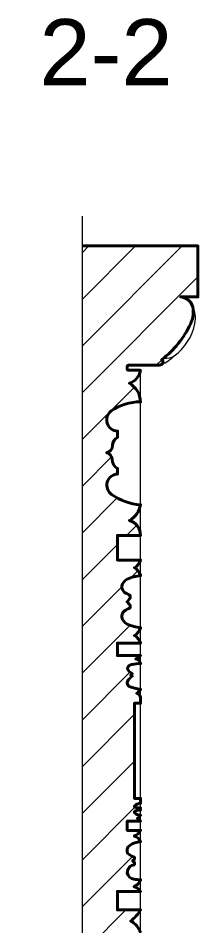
# Model space of a CAD drawing. Header units: millimetres. Extents: x 542654 to 551203, y 315718 to 321804.
# Drawn here: x 550607 to 550709, y 321030 to 321545 of the extents above; entities that cross this region are included whole.
import ezdxf

# ---------------------------------------------------------------- set-up
doc = ezdxf.new("R2010")
doc.units = ezdxf.units.MM
doc.layers.add('cad-block.com', color=250, linetype='Continuous')
doc.styles.get("Standard").update_dxf_attribs({"font": 'arial.ttf'})

msp = doc.modelspace()

# ---------------------------------------------------------------- hatches: boundary and pattern name
at = {"layer": 'cad-block.com', "lineweight": 15, "true_color": 0x000000}
h = msp.add_hatch(dxfattribs=at)
h.set_pattern_fill('ANSI31', color=18, scale=150, style=0)
h.set_pattern_definition([(44.99999999999999, (-1120502.138256861, -80414.64967175142), (-13.25825214724777, 13.25825214724777), [])])
edge = h.paths.add_edge_path()
edge.add_arc((550584.3504260292, 320970.0926529041), 73.95502229558083, 357.0052002403031, 360.0548547488178)
edge.add_line((550658.3054144309, 320970.1634571342), (550675.9722260681, 320970.1634571342))
edge.add_arc((550675.9127285517, 320970.6926895585), 0.5325663465968387, 276.4143893915148, 371.6571436817892)
edge.add_arc((550669.2263021314, 320968.6231170043), 7.529641102220054, 16.80695071801297, 69.09456241036987)
edge.add_arc((550665.7542562721, 320984.6602357391), 10.90815254110749, 304.3750257759915, 353.7082198811187)
edge.add_arc((550693.7541669669, 321089.0707964399), 106.9906842782956, 255.8643213194391, 260.7719713517802, ccw=False)
edge.add_arc((550670.1526748211, 320995.3563434571), 10.34996237813552, 216.5773852310734, 255.8643213185122, ccw=False)
edge.add_arc((550665.8930496876, 320992.1954744851), 5.045671762537282, 96.06334208594109, 216.5773852320097, ccw=False)
edge.add_line((550665.360086122, 320997.2129193899), (550665.360086122, 320999.7200396579))
edge.add_arc((550665.9633958368, 321002.1893913373), 2.541983542097578, 181.5394344345364, 256.2705100893816, ccw=False)
edge.add_arc((550660.751978482, 321002.4096246972), 2.685893128674005, 353.833281087563, 422.5953771010787)
edge.add_arc((550660.0415530253, 321007.333863239), 3.199983106895497, 307.4692902505813, 360.3092227137944)
edge.add_arc((550666.6174316711, 321007.1170263154), 3.38404956152329, 111.8112768792505, 176.033135733443, ccw=False)
edge.add_line((550665.360086122, 321010.2588209623), (550665.360086122, 321012.6474102187))
edge.add_arc((550666.0549633771, 321018.0293825327), 5.426645408332046, 206.3275758656854, 262.6431261533664, ccw=False)
edge.add_arc((550666.1265447617, 321017.2586691722), 5.199433823494164, 125.5418343042582, 198.3398738004441, ccw=False)
edge.add_arc((550680.7884396894, 320994.6594540959), 32.1337990414595, 97.49538104385658, 123.38990675157811, ccw=False)
edge.add_arc((550666.1049586701, 321023.2722651673), 10.98253051168708, 17.1934150065227, 63.6999651774585)
edge.add_arc((550658.501586136, 321049.8851708699), 20.89560015059329, 306.6373907519734, 329.9945105008692)
edge.add_line((550676.5967056087, 321039.4356370562), (550663.4465449535, 321039.4356370562))
edge.add_line((550663.4465449535, 321039.4356370562), (550663.4465449535, 321049.9258704623))
edge.add_line((550663.4465449535, 321049.9258704623), (550676.5967056087, 321049.9258704623))
edge.add_arc((550670.4533917193, 321045.5965836404), 7.515519272145648, 35.17293588976254, 70.31043892871375)
edge.add_arc((550670.2146379425, 321058.8579731616), 6.777590512238742, 294.1316194348937, 340.3292577700721)
edge.add_arc((550675.9861363953, 321073.2471343037), 16.68177355734057, 259.3362988226988, 272.09755002073916, ccw=False)
edge.add_arc((550673.6223257147, 321061.4943635784), 4.696900293588763, 192.7496715798493, 261.14453202071184, ccw=False)
edge.add_arc((550673.593976309, 321060.54289942), 4.553537508313262, 96.02551352694212, 181.0708929651605, ccw=False)
edge.add_line((550673.1159855182, 321065.0712797755), (550673.1159855182, 321066.3382043761))
edge.add_line((550673.1159855182, 321066.3382043762), (550672.120560854, 321067.3336290406))
edge.add_line((550672.120560854, 321067.3336290405), (550673.1380344889, 321068.1558623331))
edge.add_line((550673.1380344889, 321068.1558623331), (550673.1380344889, 321069.3865107623))
edge.add_arc((550675.8931919821, 321078.8065342075), 9.814669353575928, 227.6882762613652, 253.696919036155, ccw=False)
edge.add_arc((550672.547142206, 321073.0732319311), 3.599633766117983, 125.0155850162082, 205.0581400712132, ccw=False)
edge.add_arc((550677.39056456, 321065.7514490611), 12.37751803039542, 93.67731312293228, 123.9300617171049, ccw=False)
edge.add_arc((550671.5157485489, 321076.1767510065), 5.434005937252022, 20.76705275391438, 74.10996327150508)
edge.add_arc((550671.3712447076, 321086.8828707057), 5.717697628762958, 286.5875713015764, 336.0514003648352)
edge.add_line((550676.5967056087, 321084.5619604217), (550669.0412341413, 321084.5619604217))
edge.add_line((550669.0412341413, 321084.5619604217), (550669.0412341413, 321089.8205162173))
edge.add_line((550669.0412341413, 321089.8205162173), (550676.5967056087, 321089.8205162173))
edge.add_arc((550673.8779670793, 321088.6494895878), 2.960209884127008, 23.30271695123269, 71.46404224350766)
edge.add_arc((550673.336011066, 321094.80962041), 3.666764283225544, 293.8563782423939, 332.7799866664015)
edge.add_arc((550676.8207404537, 321098.5004201415), 5.372682176240297, 227.1396559626255, 267.6101370759528, ccw=False)
edge.add_arc((550673.9306605251, 321094.899338169), 0.8355421907023391, 119.3140323037949, 203.799209589595, ccw=False)
edge.add_arc((550677.0287998858, 321083.3143096745), 12.80331216063523, 91.93402145827048, 105.89828809512659, ccw=False)
edge.add_arc((550675.4060413486, 321095.505868311), 1.335310246644808, 26.91537106792831, 71.0281650512888)
edge.add_arc((550675.4849803839, 321098.3002782218), 1.5722776737259, 283.0557037050609, 314.9977850306558)
edge.add_arc((550680.5540556974, 321137.1798597341), 40.18671558445836, 259.7424697774581, 264.34869166367116, ccw=False)
edge.add_arc((550673.7033205406, 321098.1111058872), 0.5652860517589, 146.2648877772601, 237.29536856089112, ccw=False)
edge.add_arc((550677.064594323, 321094.5032513761), 5.482686210287921, 94.89553738804761, 134.3318649878507, ccw=False)
edge.add_line((550676.5967056087, 321099.9659364514), (550676.5967056087, 321102.6882837918))
edge.add_line((550676.5967056087, 321102.6882837918), (550673.1380344889, 321102.6882837918))
edge.add_line((550673.1380344889, 321102.6882837918), (550673.1380344889, 321156.6882837918))
edge.add_line((550673.1380344889, 321156.6882837918), (550676.5967056087, 321156.6882837918))
edge.add_line((550676.5967056087, 321156.6882837918), (550676.5967056087, 321160.0632837918))
edge.add_arc((550673.3900051949, 321159.2249397986), 3.314475553440179, 14.65120711376436, 72.04129795457727)
edge.add_arc((550672.3988238769, 321166.5321316962), 4.616287533505078, 295.8549676847269, 335.4174901868967)
edge.add_arc((550679.2998288274, 321188.1441532442), 23.68715454697425, 247.5134819977756, 263.44726295588936, ccw=False)
edge.add_arc((550671.2978495724, 321168.2514068241), 2.256615430815221, 151.5758768007409, 242.05359129592648, ccw=False)
edge.add_arc((550676.5505445722, 321164.816483744), 8.526999326949834, 123.0271365681242, 148.0757276686352, ccw=False)
edge.add_arc((550670.6776641458, 321171.321374561), 1.384399221349708, 27.73390467980716, 73.40681792728218)
edge.add_arc((550670.6912025728, 321173.8474452608), 1.258631784349136, 287.6591384745234, 344.3243049295098)
edge.add_arc((550675.8127354535, 321180.6563169804), 8.148206230127531, 221.3778015917594, 241.32601864934128, ccw=False)
edge.add_arc((550670.852475187, 321176.4491931226), 1.649704970163769, 134.3829194076269, 225.6170805923731, ccw=False)
edge.add_arc((550672.6376315014, 321174.6251640603), 4.201932445672977, 101.52054973329268, 134.3829194034522, ccw=False)
edge.add_arc((550676.1824356037, 321157.233825355), 21.95085630285257, 88.91861475529828, 101.52054973471422, ccw=False)
edge.add_arc((550673.0980238293, 321178.325994581), 3.601585602651879, 13.72922500914099, 76.54047297562244)
edge.add_arc((550673.2886903042, 321185.5879542105), 3.814670753611848, 279.7746951523745, 330.1328478308733)
edge.add_line((550676.5967056087, 321183.6882837907), (550663.4465449535, 321183.6882837907))
edge.add_line((550663.4465449535, 321183.6882837907), (550663.4465449535, 321190.7902830961))
edge.add_line((550663.4465449535, 321190.7902830961), (550673.1380344889, 321190.7902830961))
edge.add_line((550673.1380344889, 321190.7902830961), (550676.5967056087, 321190.7902830961))
edge.add_arc((550670.2900376336, 321189.2274339902), 6.497427050400336, 13.91803224199955, 64.00282256256025)
edge.add_arc((550668.733826091, 321202.0495151483), 8.25509913431668, 302.2431695514271, 342.2672599391262)
edge.add_arc((550678.8228809045, 321222.5950854154), 23.16709376850305, 244.9476542169076, 264.4858183756661, ccw=False)
edge.add_arc((550671.2626102832, 321206.4206294282), 5.312942476821967, 189.684648364535, 244.9476542182523, ccw=False)
edge.add_arc((550669.8602507083, 321205.9973817143), 3.863623807631764, 126.2861145677229, 186.9950121346272, ccw=False)
edge.add_arc((550702.5846466088, 321149.4934785025), 69.1382976464523, 117.5048323748556, 120.4236815043974, ccw=False)
edge.add_line((550670.6549613402, 321210.8172047436), (550670.6549613402, 321212.472861864))
edge.add_arc((550671.542124375, 321214.2686945801), 2.003016074466131, 208.3758017824542, 243.71007224438432, ccw=False)
edge.add_arc((550667.7266539674, 321212.2077594771), 2.33348803941722, 28.37580178750235, 60.71128904109527)
edge.add_arc((550668.506778313, 321215.4847043586), 1.29329060459021, 286.2288914649666, 346.102455948751)
edge.add_arc((550671.040880522, 321214.8576927375), 1.317229952289777, 107.0363191426645, 166.1024559456145, ccw=False)
edge.add_line((550670.6549613402, 321216.1171216287), (550670.6549613402, 321217.8457859118))
edge.add_arc((550700.040613238, 321274.1290993202), 63.49273899965601, 239.25543522572292, 242.4308314134405, ccw=False)
edge.add_arc((550669.8153865723, 321222.6591969019), 3.819892795455394, 172.8275756860538, 234.2273697810656, ccw=False)
edge.add_arc((550671.2626102832, 321222.2423612271), 5.312942476734473, 115.0523457817477, 170.315351635465, ccw=False)
edge.add_arc((550678.8228809049, 321206.06790524), 23.16709376861358, 95.51418162517291, 115.05234578396619, ccw=False)
edge.add_arc((550668.7338260914, 321226.613475507), 8.255099134070589, 17.73274006276648, 57.75683045062313)
edge.add_arc((550670.2900376336, 321239.4355566652), 6.497427050460974, 295.9971774371023, 346.0819677587479)
edge.add_line((550676.5967056087, 321237.8727075593), (550673.1380344889, 321237.8727075593))
edge.add_line((550673.1380344889, 321237.8727075593), (550663.4465449535, 321237.8772946817))
edge.add_line((550663.4465449535, 321237.8772946817), (550663.4465449535, 321251.889387448))
edge.add_line((550663.4465449535, 321251.889387448), (550676.5967056087, 321251.8903827586))
edge.add_arc((550667.6935291967, 321251.9174531477), 8.903217566077528, 359.825790910027, 432.9997273366877)
edge.add_arc((550664.4193795201, 321271.272629197), 12.33163418170214, 298.4634832237674, 350.9264846980956)
edge.add_arc((550678.406601251, 321300.6052437756), 31.32965529456532, 234.338842339867, 266.68821291245024, ccw=False)
edge.add_arc((550663.8626432887, 321280.3362022914), 6.382496019473589, 93.0395717725068, 234.3388423469823, ccw=False)
edge.add_line((550663.5242072573, 321286.7097190986), (550663.5242072587, 321289.9106972323))
edge.add_arc((550666.6112970676, 321295.2847373563), 6.197614923684426, 180.88148271798, 240.1250071756337, ccw=False)
edge.add_arc((550656.5932687225, 321295.0240554408), 3.824722163772278, 2.477579046385848, 78.06719795340663)
edge.add_arc((550656.2023224793, 321303.1046906625), 4.496630487575486, 285.2369025514493, 356.9823249468627)
edge.add_arc((550666.418030722, 321302.5661479509), 5.733263116601449, 120.3142824813338, 176.9823249475606, ccw=False)
edge.add_line((550663.5242072587, 321307.5155006082), (550663.5242072587, 321311.0733345858))
edge.add_arc((550663.7723410864, 321317.4340768364), 6.365580285806935, 126.24427170133211, 267.7660129433041, ccw=False)
edge.add_arc((550676.1232001677, 321299.7368405562), 27.94516460982499, 89.029128578572, 125.2147520683402, ccw=False)
edge.add_arc((550664.0975577158, 321327.3924510735), 12.50240906465137, 1.308690833197715, 60.27554895419559)
edge.add_arc((550667.4454451365, 321347.0530520849), 9.253461973675215, 287.9459484194959, 349.7178270558959)
edge.add_arc((550676.2941820237, 321345.4244129432), 0.2571569460972753, 354.8535248622975, 448.9509069697278)
edge.add_line((550676.2988903371, 321345.681526783), (550669.5163308887, 321345.681526783))
edge.add_arc((550669.5579252478, 321346.1868850364), 0.5070671108168051, 194.8276462955757, 265.2947805872092, ccw=False)
edge.add_line((550669.0677434622, 321346.0571203568), (550669.0677434622, 321347.8202898874))
edge.add_arc((550669.7117930223, 321347.7940573907), 0.644583570887238, 103.01874957664688, 177.6676002729142, ccw=False)
edge.add_line((550669.5665877478, 321348.4220728427), (550684.0831894954, 321348.4220728427))
edge.add_line((550684.0831894954, 321348.4220728427), (550685.2516925808, 321348.4220728427))
edge.add_arc((550697.7230562447, 321220.3418028828), 128.6860150313676, 94.40188911753768, 95.5614418862557, ccw=False)
edge.add_arc((550687.7533538224, 321350.2900878311), 1.64448589742857, 273.2351858098265, 414.6967141711389)
edge.add_arc((550654.4263520369, 321396.0397641333), 56.09788348828076, 307.6638453163041, 334.4503047835618)
edge.add_arc((550690.6623551626, 321378.7174818383), 15.93435044613414, 334.4503047837355, 365.0963050888723)
edge.add_arc((550698.7492189344, 321379.4386895429), 7.815390770268007, 5.096305088746037, 85.74081826703822)
edge.add_line((550699.3296547212, 321387.2324965195), (550709.2061577943, 321387.2324965195))
edge.add_line((550709.2061577943, 321387.2324965195), (550709.2061577943, 321416.1759736853))
edge.add_line((550709.2061577943, 321416.1759736852), (550643.5723692582, 321416.1759736852))
edge.add_line((550643.5723692582, 321416.1759736852), (550643.5723692582, 320966.2288491654))
edge.add_line((550643.5723692582, 320966.2288491654), (550658.237584147, 320966.2288491654))

# ---------------------------------------------------------------- linework, layer by layer
at = {"layer": 'cad-block.com', "color": 18, "lineweight": 15, "true_color": 0x000000}
for points in [[(550643.5723692582, 320820.2253329585), (550643.5723692582, 320895.7152081844), (550682.9315297173, 320910.9278794241), (550607.0275654461, 320910.9278794241), (550643.5723692582, 320926.991477688), (550643.5723692582, 321433.0135500719)], [(550676.5970048408, 320967.6882837907), (550676.5513389698, 321345.424412943)]]:
    msp.add_lwpolyline(points, dxfattribs=at)
at = {"layer": 'cad-block.com', "color": 18, "lineweight": 40, "true_color": 0x000000}
msp.add_lwpolyline([(550676.5967056087, 321026.5186820563, 0.2057550689515509), (550670.971007526, 321033.1179517847, 0.1022689818738329), (550676.5967056087, 321039.4356370562), (550663.4465449535, 321039.4356370562), (550663.4465449535, 321049.9258704623), (550676.5967056087, 321049.9258704623, 0.1545289611879216), (550672.9855484515, 321052.6726851244, 0.204350512683931), (550676.5967056087, 321056.576538206, -0.05573907938025963), (550672.8992732952, 321056.8534512147, -0.3076156218681736), (550669.0412341413, 321060.4577959898, -0.3891066982221056), (550673.1159855182, 321065.0712797755), (550673.1159855182, 321066.3382043762), (550672.120560854, 321067.3336290405), (550673.1380344889, 321068.1558623331), (550673.1380344889, 321069.3865107623, -0.1139738092260469), (550669.2863114605, 321071.5486513004, -0.3641805279778854), (550670.4816751136, 321076.0213175709, -0.1327745993076432), (550676.5967056087, 321078.1034829243, 0.2370484898538492), (550673.0035357695, 321081.4031177858, 0.2192414611425507), (550676.5967056087, 321084.5619604217), (550669.0412341413, 321084.5619604217), (550669.0412341413, 321089.8205162173), (550676.5967056087, 321089.8205162173, 0.2132923893258277), (550674.8190170437, 321091.4561366127, 0.1714882836894335), (550676.5967056087, 321093.1324109989, -0.1784444371957107), (550673.1661684684, 321094.5621695943, -0.3862949404621547), (550673.5215823977, 321095.6278886739, -0.0610061221698892), (550676.5967056087, 321096.1103284623, 0.1948911101146466), (550675.8401551482, 321096.7686425046, 0.1402831343247745), (550676.5967056087, 321097.1884670384, -0.02010114116987523), (550673.3978917716, 321097.6354362671, -0.4194911943788661), (550673.2332207776, 321098.4250398502, -0.173792121730796), (550676.5967056087, 321099.9659364514), (550676.5967056087, 321102.6882837918), (550673.1380344889, 321102.6882837918), (550673.1380344889, 321156.6882837918), (550676.5967056087, 321156.6882837918), (550676.5967056087, 321160.0632837918, 0.2557803084157655), (550674.4119621045, 321162.3779308021, 0.174359436255876), (550676.5967056087, 321164.6117412259, -0.06963646990180689), (550670.2402969116, 321166.2579436135, -0.4166577293204883), (550669.3132730961, 321169.3255434135, -0.1097323783253483), (550671.9030213713, 321171.9656267429), (550671.9030213713, 321171.9656267429, 0.201966469420983), (550671.0730130252, 321172.6481226408, 0.2524130022135394), (550671.9030213713, 321173.5073729629), (550671.9030213713, 321173.5073729629, -0.08726099286263936), (550669.6985885241, 321175.2701799514, -0.4205366991709262), (550669.6985885241, 321177.6282062937, -0.1443800023498473), (550671.7984241507, 321178.7424407452, -0.05504179842616001), (550676.5967056087, 321179.180772131, 0.2811402800427303), (550673.9363232631, 321181.8286611241, 0.223334774221192), (550676.5967056087, 321183.6882837907), (550663.4465449535, 321183.6882837907), (550663.4465449535, 321190.7902830961), (550673.1380344889, 321190.7902830961), (550676.5967056087, 321190.7902830961, 0.2220828454274208), (550673.1380344889, 321195.0674230474, 0.176435364989286), (550676.5967056087, 321199.5351986587, -0.0854584552885018), (550669.0128655453, 321201.6075216613, -0.2459150789242011), (550666.0253847908, 321205.5268582589, -0.2712671802724743), (550667.573689183, 321209.1117396443, -0.01273657056263895), (550670.6549613402, 321210.8172047436), (550670.6549613402, 321210.8172047436), (550670.6549613402, 321212.472861864, -0.1554081396222039), (550669.779771946, 321213.3167558684, 0.1420338955807458), (550668.8682210924, 321214.2429476574, 0.2673579920272054), (550669.7622101346, 321215.1740735014, -0.263586630932469), (550670.6549613402, 321216.1171216287), (550670.6549613402, 321217.8457859118), (550670.6549613402, 321217.8457859118, -0.01385616629449211), (550667.5823911956, 321219.5599530237, -0.2745062760392403), (550666.0253847908, 321223.1361323964, -0.2459150789242011), (550669.0128655453, 321227.055468994, -0.0854584552885018), (550676.5967056087, 321229.1277919967, 0.176435364989286), (550673.1380344889, 321233.5955676079, 0.2220828454274208), (550676.5967056087, 321237.8727075593), (550673.1380344889, 321237.8727075593), (550663.4465449535, 321237.8772946817), (550663.4465449535, 321251.889387448), (550676.5967056087, 321251.8903827587, 0.3305922225252046), (550670.2966186119, 321260.4316300618, 0.2329970902343233), (550676.5967056087, 321269.3279104711, -0.1420956955863731), (550660.1417084617, 321275.1505587004, -0.7086899627543045), (550663.5242072573, 321286.7097190986), (550663.5242072587, 321289.9106972323, -0.264414575501422), (550660.4144155903, 321295.189392202), (550660.4144155903, 321295.189392202, 0.3423259207750316), (550657.3840849207, 321298.7661283115, 0.3236920637180059), (550660.6927176792, 321302.8679699624, -0.2524263507731869), (550663.5242072587, 321307.5155006082), (550663.5242072587, 321311.0733345858, -0.7101492100142432), (550660.008825299, 321322.5679410041, -0.1592148000290925), (550676.5967056087, 321327.6779933181, 0.2631234019941298), (550670.2966186119, 321338.2497931252, 0.2762529196874053), (550676.5503022755, 321345.4013453992, 0.4353177122350202), (550676.2988903371, 321345.681526783), (550669.5163308887, 321345.681526783), (550669.5163308887, 321345.681526783, -0.3175411209554013), (550669.0677434622, 321346.0571203568), (550669.0677434622, 321347.8202898874, -0.337746416320016), (550669.5665877478, 321348.4220728427), (550684.0831894954, 321348.4220728427), (550685.2516925808, 321348.4220728427, -0.005059546588652018), (550687.8461598004, 321348.6482227583, 0.7097540584422676), (550688.7037095039, 321351.6321600891, 0.1174131047696789), (550705.0385100682, 321371.8450954792, 0.1345211326986894), (550706.5337138706, 321380.1329312022, 0.3671582719593846), (550699.3296547212, 321387.2324965195), (550699.3296547212, 321387.2324965195), (550709.2061577943, 321387.2324965195), (550709.2061577943, 321416.1759736852), (550643.5723692582, 321416.1759736852)], format="xyb", dxfattribs=at)
at = {"layer": 'cad-block.com', "color": 18, "lineweight": 15, "true_color": 0x000000}
for points in [[(550689.8496591415, 321352.5407774135, 0.1665792349668778), (550695.7346529302, 321353.7650599516, 0.1882741613578615), (550707.4987487382, 321372.1487252305, 0.1797697651023192), (550706.1355599035, 321381.9925689414, 2.231818118361256)], [(550688.6250535925, 321348.8956440792, 0.08216612508851732), (550695.7346529302, 321353.7650599516, 10.571040086159)]]:
    msp.add_lwpolyline(points, format="xyb", dxfattribs=at)

# ---------------------------------------------------------------- texts
at = {"layer": 'cad-block.com', "color": 18, "true_color": 0x000000, "insert": (550619.1534058114, 321544.8378610403), "char_height": 37.5, "width": 85.83817160676699, "attachment_point": 1}
msp.add_mtext('{\\fArial|b0|i0|c0|p34;2-2}', dxfattribs=at)

doc.saveas('drawing.dxf')
